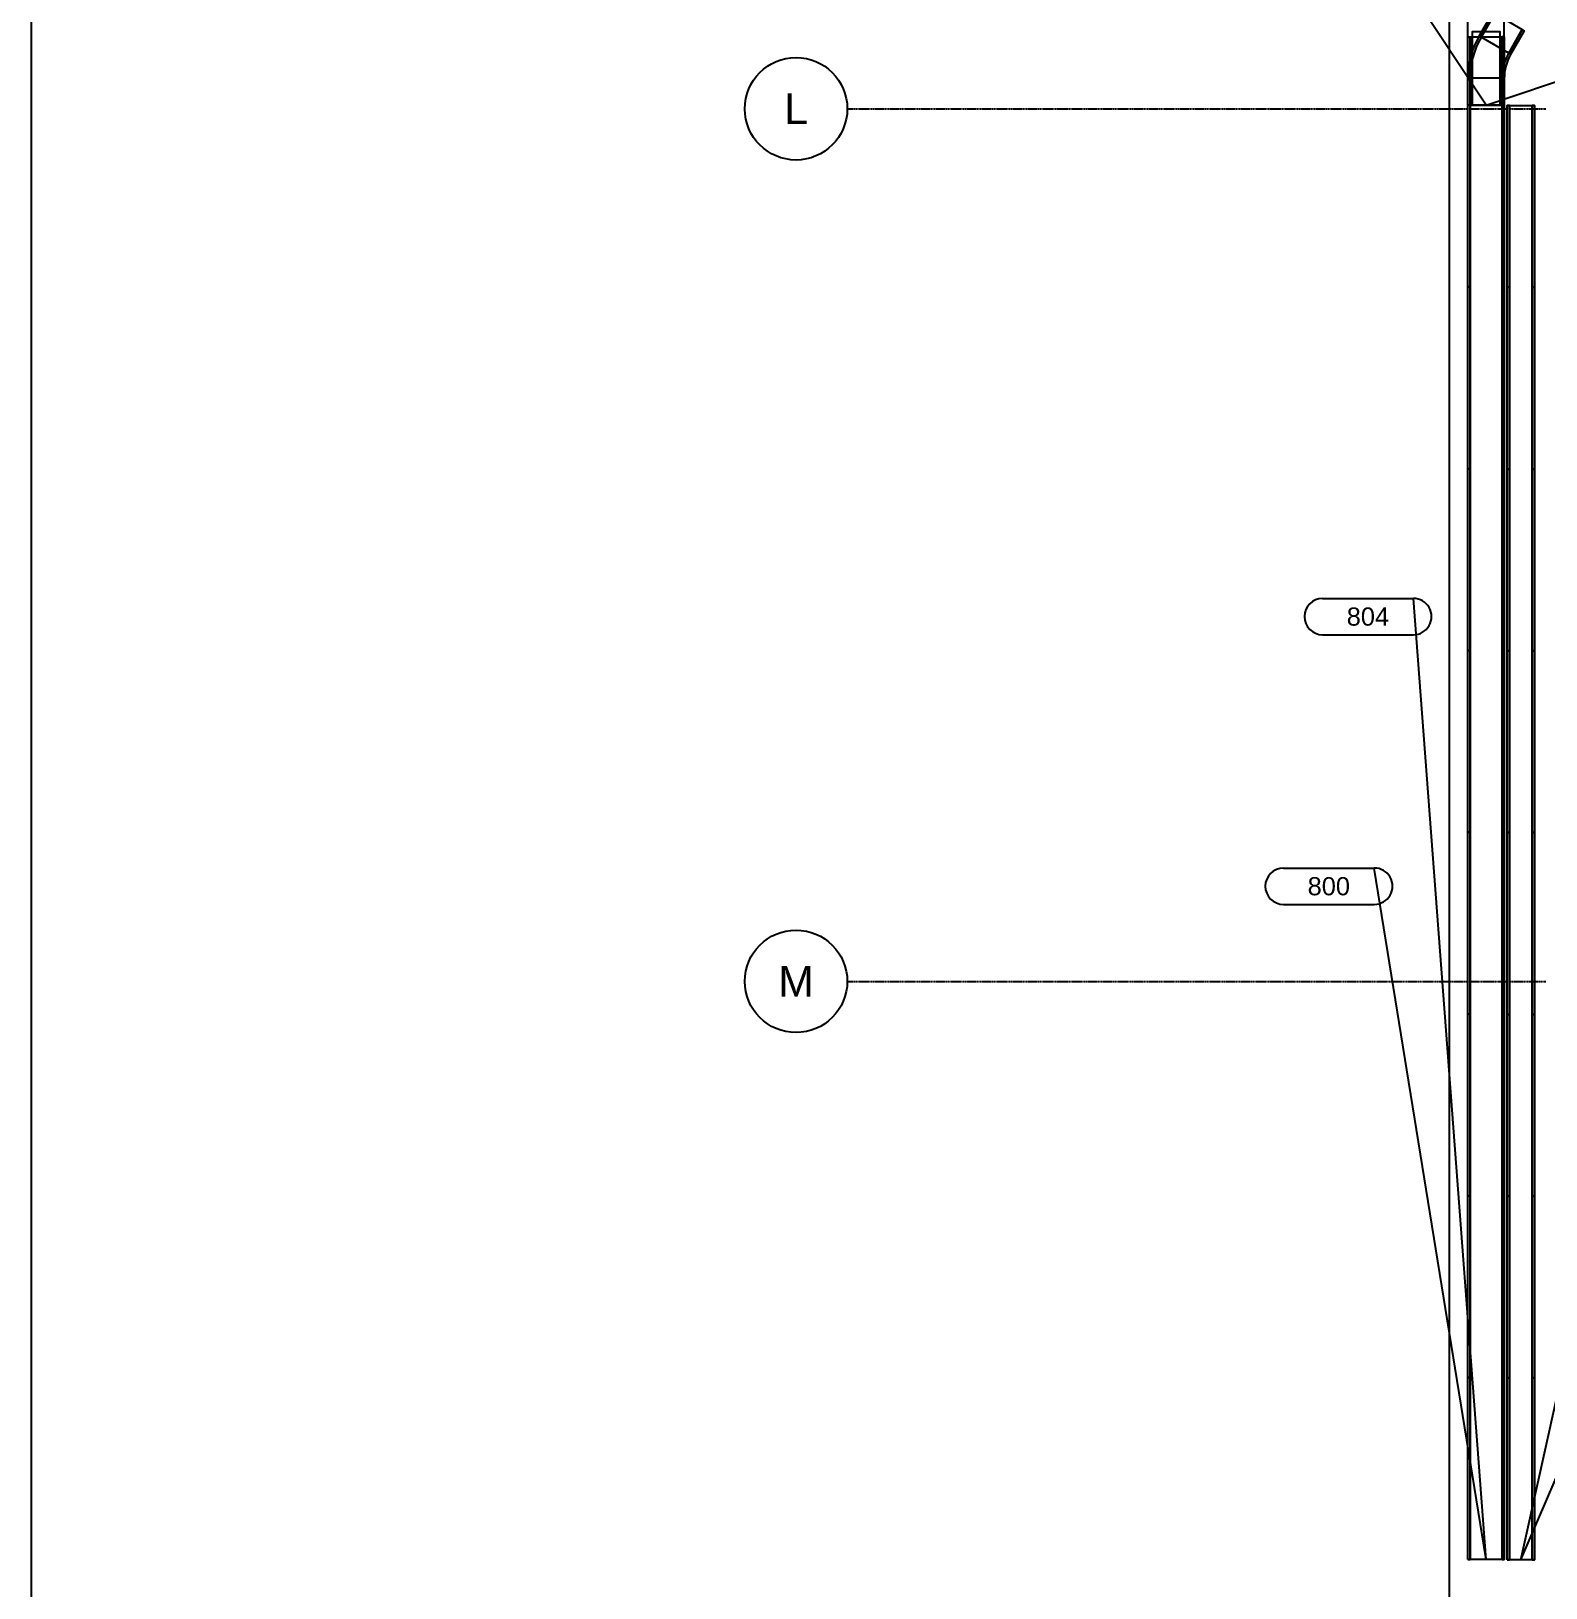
# Model space of a CAD drawing. Header units: inches. Extents: x -21257 to 11444, y 0 to 8704.
# Drawn here: x 0 to 1000, y 835 to 1863 of the extents above; entities that cross this region are included whole.
import ezdxf
from ezdxf.enums import TextEntityAlignment as Align

# ---------------------------------------------------------------- set-up
doc = ezdxf.new("R2010")
doc.units = ezdxf.units.IN
doc.header["$MEASUREMENT"] = 0
doc.linetypes.add('CENTER2', pattern=[1.125, 0.75, -0.125, 0.125, -0.125])
for name, color, linetype in [('800-CONV-LAYOUT', 54, 'Continuous'), ('800-CONV-LAYOUT-UPPER', 54, 'Continuous'), ('800-CONV-NUMBERS', 54, 'Continuous'), ('Bldg_Cline', 8, 'CENTER2'), ('Bldg_Colnum', 8, 'Continuous'), ('ECT_PAGE_FRAM', 7, 'Continuous')]:
    doc.layers.add(name, color=color, linetype=linetype)
doc.styles.add('Fortna', font='arial.ttf', dxfattribs={"height": 0.09375})
doc.styles.get("Standard").update_dxf_attribs({"font": 'helvl.shx'})

# ---------------------------------------------------------------- blocks, each defined once
blk = doc.blocks.new('DCBLOCK')
at = {"linetype": 'Continuous'}
for p, q in [((-0.625, 0), (0, 0)), ((-0.625, -0.25), (0, -0.25))]:
    blk.add_line(p, q, dxfattribs=at)
for centre, start, end in [((-0.625, -0.125), 90, 269.9999), ((0, -0.125), 269.9999, 90)]:
    blk.add_arc(centre, 0.125, start, end)
blk.add_attdef('FORTNAITEM', text='', height=0.125).set_placement((-0.313, -0.125), align=Align.MIDDLE_CENTER)
at = {"flags": 1}
blk.add_attdef('SERIALNUM', (-0.625, -0.344), '', height=0.125, dxfattribs=at)
blk = doc.blocks.new('Colnum')
blk.add_circle((0, 0), 0.1566)
at = {"style": 'Fortna'}
blk.add_attdef('1', text='', height=0.0938, dxfattribs=at).set_placement((0, 0), align=Align.MIDDLE)
blk = doc.blocks.new('Promise-US15-100330-00-10-003 Bldg Colums')
at = {"layer": 'Bldg_Cline'}
for p, q in [((-389.3, 1296), (72, 1296)), ((-389.3, 720), (72, 720))]:
    blk.add_line(p, q, dxfattribs=at)
at = {"layer": 'Bldg_Colnum'}
blk.add_line((8, 7709.9), (8, 8), dxfattribs=at)
at = {"layer": 'Bldg_Colnum', "xscale": 216, "yscale": 216, "zscale": 216}
for p, values in [((-423.1, 1296), {'1': 'L'}), ((-423.1, 720), {'1': 'M'})]:
    blk.add_blockref('Colnum', p, dxfattribs=at).add_auto_attribs(values)

msp = doc.modelspace()

# ---------------------------------------------------------------- linework, layer by layer
at = {"layer": '800-CONV-LAYOUT'}
for p, q in [((948.6, 1858.9), (948.6, 1870.3)), ((972.6, 1858.9, -31.2), (972.6, 1870.3, -31.2))]:
    msp.add_line(p, q, dxfattribs=at)
at = {"layer": '800-CONV-LAYOUT', "linetype": 'Continuous'}
for p, q in [((948.6, 1858.9, 30), (950.1, 1858.9, 30)), ((948.6, 1858.9, 23.5), (950.1, 1858.9, 23.5)), ((950.1, 1858.9, 23.5), (950.1, 1858.9, 30)), ((972.6, 1858.9, 30), (971.1, 1858.9, 30)), ((971.1, 1858.9, 30), (971.1, 1858.9, 23.5)), ((971.1, 1858.9, 23.5), (972.6, 1858.9, 23.5)), ((948.6, 1813.9, 30), (950.1, 1813.9, 30)), ((950.1, 1813.9, 23.5), (948.6, 1813.9, 23.5)), ((948.6, 1813.9, 23.5), (950.1, 1813.9, 23.5)), ((948.6, 1813.9, 30), (950.1, 1813.9, 30)), ((950.1, 1813.9, 30), (950.1, 1813.9, 23.5)), ((950.1, 1813.9, 23.5), (950.1, 1813.9, 30)), ((971.1, 1813.9, 30), (972.6, 1813.9, 30)), ((971.1, 1813.9, 30), (971.1, 1813.9, 23.5)), ((971.1, 1813.9, 23.5), (972.6, 1813.9, 23.5)), ((971.1, 1813.9, 23.5), (972.6, 1813.9, 23.5)), ((971.1, 1813.9, 30), (971.1, 1813.9, 23.5)), ((972.6, 1813.9, 30), (971.1, 1813.9, 30)), ((950.1, 1693.9, 23.5), (948.6, 1693.9, 23.5)), ((948.6, 1693.9, 30), (950.1, 1693.9, 30)), ((950.1, 1693.9, 30), (950.1, 1693.9, 23.5)), ((971.1, 1693.9, 23.5), (972.6, 1693.9, 23.5)), ((971.1, 1693.9, 30), (971.1, 1693.9, 23.5)), ((971.1, 1693.9, 30), (972.6, 1693.9, 30)), ((950.1, 1573.9, 23.5), (948.6, 1573.9, 23.5)), ((948.6, 1573.9, 30), (950.1, 1573.9, 30)), ((950.1, 1573.9, 30), (950.1, 1573.9, 23.5)), ((971.1, 1573.9, 23.5), (972.6, 1573.9, 23.5)), ((971.1, 1573.9, 30), (971.1, 1573.9, 23.5)), ((971.1, 1573.9, 30), (972.6, 1573.9, 30)), ((950.1, 1453.9, 23.5), (948.6, 1453.9, 23.5)), ((948.6, 1453.9, 30), (950.1, 1453.9, 30)), ((950.1, 1453.9, 30), (950.1, 1453.9, 23.5)), ((971.1, 1453.9, 23.5), (972.6, 1453.9, 23.5)), ((971.1, 1453.9, 30), (971.1, 1453.9, 23.5)), ((971.1, 1453.9, 30), (972.6, 1453.9, 30)), ((950.1, 1333.9, 23.5), (948.6, 1333.9, 23.5)), ((948.6, 1333.9, 30), (950.1, 1333.9, 30)), ((950.1, 1333.9, 30), (950.1, 1333.9, 23.5)), ((971.1, 1333.9, 23.5), (972.6, 1333.9, 23.5)), ((971.1, 1333.9, 30), (971.1, 1333.9, 23.5)), ((971.1, 1333.9, 30), (972.6, 1333.9, 30)), ((950.1, 1213.9, 23.5), (948.6, 1213.9, 23.5)), ((948.6, 1213.9, 30), (950.1, 1213.9, 30)), ((950.1, 1213.9, 30), (950.1, 1213.9, 23.5)), ((971.1, 1213.9, 23.5), (972.6, 1213.9, 23.5)), ((971.1, 1213.9, 30), (971.1, 1213.9, 23.5)), ((971.1, 1213.9, 30), (972.6, 1213.9, 30)), ((950.1, 1093.9, 23.5), (948.6, 1093.9, 23.5)), ((948.6, 1093.9, 30), (950.1, 1093.9, 30)), ((950.1, 1093.9, 30), (950.1, 1093.9, 23.5)), ((971.1, 1093.9, 23.5), (972.6, 1093.9, 23.5)), ((971.1, 1093.9, 30), (971.1, 1093.9, 23.5)), ((971.1, 1093.9, 30), (972.6, 1093.9, 30)), ((948.6, 973.9, 30), (950.1, 973.9, 30)), ((950.1, 973.9, 23.5), (948.6, 973.9, 23.5)), ((950.1, 973.9, 30), (950.1, 973.9, 23.5)), ((971.1, 973.9, 30), (972.6, 973.9, 30)), ((971.1, 973.9, 30), (971.1, 973.9, 23.5)), ((971.1, 973.9, 23.5), (972.6, 973.9, 23.5)), ((948.6, 853.9, 30), (950.1, 853.9, 30)), ((950.1, 853.9, 23.5), (948.6, 853.9, 23.5)), ((950.1, 853.9, 30), (950.1, 853.9, 23.5)), ((971.1, 853.9, 30), (972.6, 853.9, 30)), ((971.1, 853.9, 30), (971.1, 853.9, 23.5)), ((971.1, 853.9, 23.5), (972.6, 853.9, 23.5))]:
    msp.add_line(p, q, dxfattribs=at)
at = {"layer": '800-CONV-LAYOUT'}
for points in [[(951.6, 1813.9, 30), (951.6, 1862.4, 30), (969.6, 1862.4, 30), (969.6, 1813.9, 30)], [(948.6, 1813.9, 30), (948.6, 1858.9, 30), (950.1, 1858.9, 30), (950.1, 1813.9, 30)], [(948.6, 1813.9, 23.5), (948.6, 1858.9, 23.5), (950.1, 1858.9, 23.5), (950.1, 1813.9, 23.5)], [(950.1, 1813.9, 30), (950.1, 1858.9, 30), (950.1, 1858.9, 23.5), (950.1, 1813.9, 23.5)], [(950.1, 1813.9, 30), (950.1, 1858.9, 30), (971.1, 1858.9, 30), (971.1, 1813.9, 30)], [(971.1, 1813.9, 30), (971.1, 1858.9, 30), (972.6, 1858.9, 30), (972.6, 1813.9, 30)], [(971.1, 1813.9, 23.5), (971.1, 1858.9, 23.5), (972.6, 1858.9, 23.5), (972.6, 1813.9, 23.5)], [(971.1, 1813.9, 30), (971.1, 1858.9, 30), (971.1, 1858.9, 23.5), (971.1, 1813.9, 23.5)], [(948.6, 853.9, 30), (948.6, 1813.9, 30), (950.1, 1813.9, 30), (950.1, 853.9, 30)], [(948.6, 853.9, 23.5), (948.6, 1813.9, 23.5), (950.1, 1813.9, 23.5), (950.1, 853.9, 23.5)], [(950.1, 853.9, 30), (950.1, 1813.9, 30), (950.1, 1813.9, 23.5), (950.1, 853.9, 23.5)], [(950.1, 853.9, 30), (950.1, 1813.9, 30), (971.1, 1813.9, 30), (971.1, 853.9, 30)], [(971.1, 853.9, 30), (971.1, 1813.9, 30), (972.6, 1813.9, 30), (972.6, 853.9, 30)], [(971.1, 853.9, 23.5), (971.1, 1813.9, 23.5), (972.6, 1813.9, 23.5), (972.6, 853.9, 23.5)], [(971.1, 853.9, 30), (971.1, 1813.9, 30), (971.1, 1813.9, 23.5), (971.1, 853.9, 23.5)], [(974.6, 853.7, 30), (974.6, 1813.7, 30), (976.1, 1813.7, 30), (976.1, 853.7, 30)], [(974.6, 853.7, 26.5), (974.6, 1813.7, 26.5), (976.1, 1813.7, 26.5), (976.1, 853.7, 26.5)], [(974.6, 1813.7, 30), (974.6, 1813.7, 26.5), (976.1, 1813.7, 26.5), (976.1, 1813.7, 30)], [(976.1, 853.7, 30), (976.1, 1813.7, 30), (976.1, 1813.7, 26.5), (976.1, 853.7, 26.5)], [(976.1, 853.7, 30), (976.1, 1813.7, 30), (991.1, 1813.7, 30), (991.1, 853.7, 30)], [(991.1, 853.7, 30), (991.1, 1813.7, 30), (992.6, 1813.7, 30), (992.6, 853.7, 30)], [(991.1, 853.7, 26.5), (991.1, 1813.7, 26.5), (992.6, 1813.7, 26.5), (992.6, 853.7, 26.5)], [(991.1, 853.7, 30), (991.1, 1813.7, 30), (991.1, 1813.7, 26.5), (991.1, 853.7, 26.5)], [(992.6, 1813.7, 30), (991.1, 1813.7, 30), (991.1, 1813.7, 26.5), (992.6, 1813.7, 26.5)], [(974.6, 1693.7, 30), (974.6, 1693.7, 26.5), (976.1, 1693.7, 26.5), (976.1, 1693.7, 30)], [(991.1, 1693.7, 30), (991.1, 1693.7, 26.5), (992.6, 1693.7, 26.5), (992.6, 1693.7, 30)], [(974.6, 1573.7, 30), (974.6, 1573.7, 26.5), (976.1, 1573.7, 26.5), (976.1, 1573.7, 30)], [(991.1, 1573.7, 30), (991.1, 1573.7, 26.5), (992.6, 1573.7, 26.5), (992.6, 1573.7, 30)], [(974.6, 1453.7, 30), (974.6, 1453.7, 26.5), (976.1, 1453.7, 26.5), (976.1, 1453.7, 30)], [(991.1, 1453.7, 30), (991.1, 1453.7, 26.5), (992.6, 1453.7, 26.5), (992.6, 1453.7, 30)], [(974.6, 1333.7, 30), (974.6, 1333.7, 26.5), (976.1, 1333.7, 26.5), (976.1, 1333.7, 30)], [(991.1, 1333.7, 30), (991.1, 1333.7, 26.5), (992.6, 1333.7, 26.5), (992.6, 1333.7, 30)], [(974.6, 1213.7, 30), (974.6, 1213.7, 26.5), (976.1, 1213.7, 26.5), (976.1, 1213.7, 30)], [(991.1, 1213.7, 30), (991.1, 1213.7, 26.5), (992.6, 1213.7, 26.5), (992.6, 1213.7, 30)], [(974.6, 1093.7, 30), (974.6, 1093.7, 26.5), (976.1, 1093.7, 26.5), (976.1, 1093.7, 30)], [(991.1, 1093.7, 30), (991.1, 1093.7, 26.5), (992.6, 1093.7, 26.5), (992.6, 1093.7, 30)], [(974.6, 973.7, 30), (974.6, 973.7, 26.5), (976.1, 973.7, 26.5), (976.1, 973.7, 30)], [(991.1, 973.7, 30), (991.1, 973.7, 26.5), (992.6, 973.7, 26.5), (992.6, 973.7, 30)], [(974.6, 853.7, 30), (974.6, 853.7, 26.5), (976.1, 853.7, 26.5), (976.1, 853.7, 30)], [(991.1, 853.7, 30), (991.1, 853.7, 26.5), (992.6, 853.7, 26.5), (992.6, 853.7, 30)]]:
    msp.add_3dface(points, dxfattribs=at)
at = {"layer": '800-CONV-LAYOUT', "invisible_edges": 15}
for points in [[(951.8, 1850.5, 138), (950.4, 1845.7, 138), (951.8, 1845.3, 138), (953.2, 1850, 138)], [(951.8, 1850.5, 128.5), (950.4, 1845.7, 128.5), (951.8, 1845.3, 128.5), (953.2, 1850, 128.5)], [(951.8, 1850.5, 138), (950.4, 1845.7, 138), (951.8, 1845.3, 138), (953.2, 1850, 138)], [(951.8, 1850.5, 128.5), (950.4, 1845.7, 128.5), (951.8, 1845.3, 128.5), (953.2, 1850, 128.5)], [(953.7, 1855, 138), (951.8, 1850.5, 138), (953.2, 1850, 138), (955, 1854.4, 138)], [(953.7, 1855, 128.5), (951.8, 1850.5, 128.5), (953.2, 1850, 128.5), (955, 1854.4, 128.5)], [(953.7, 1855, 138), (951.8, 1850.5, 138), (953.2, 1850, 138), (955, 1854.4, 138)], [(953.7, 1855, 128.5), (951.8, 1850.5, 128.5), (953.2, 1850, 128.5), (955, 1854.4, 128.5)], [(973, 1842.9, 138), (972.1, 1840.1, 138), (951.8, 1845.3, 138), (953.2, 1850, 138)], [(973, 1842.9, 138), (972.1, 1840.1, 138), (951.8, 1845.3, 138), (953.2, 1850, 138)], [(974.1, 1845.6, 138), (973, 1842.9, 138), (953.2, 1850, 138), (955, 1854.4, 138)], [(974.1, 1845.6, 138), (973, 1842.9, 138), (953.2, 1850, 138), (955, 1854.4, 138)], [(956, 1859.4, 138), (953.7, 1855, 138), (955, 1854.4, 138), (957.3, 1858.7, 138)], [(956, 1859.4, 128.5), (953.7, 1855, 128.5), (955, 1854.4, 128.5), (957.3, 1858.7, 128.5)], [(956, 1859.4, 138), (953.7, 1855, 138), (955, 1854.4, 138), (957.3, 1858.7, 138)], [(956, 1859.4, 128.5), (953.7, 1855, 128.5), (955, 1854.4, 128.5), (957.3, 1858.7, 128.5)], [(975.5, 1848.2, 138), (974.1, 1845.6, 138), (955, 1854.4, 138), (957.3, 1858.7, 138)], [(975.5, 1848.2, 138), (974.1, 1845.6, 138), (955, 1854.4, 138), (957.3, 1858.7, 138)], [(949.3, 1840.9, 138), (948.7, 1835.9, 138), (950.2, 1835.8, 138), (950.8, 1840.6, 138)], [(949.3, 1840.9, 128.5), (948.7, 1835.9, 128.5), (950.2, 1835.8, 128.5), (950.8, 1840.6, 128.5)], [(949.3, 1840.9, 138), (948.7, 1835.9, 138), (950.2, 1835.8, 138), (950.8, 1840.6, 138)], [(949.3, 1840.9, 128.5), (948.7, 1835.9, 128.5), (950.2, 1835.8, 128.5), (950.8, 1840.6, 128.5)], [(950.4, 1845.7, 138), (949.3, 1840.9, 138), (950.8, 1840.6, 138), (951.8, 1845.3, 138)], [(950.4, 1845.7, 128.5), (949.3, 1840.9, 128.5), (950.8, 1840.6, 128.5), (951.8, 1845.3, 128.5)], [(950.4, 1845.7, 138), (949.3, 1840.9, 138), (950.8, 1840.6, 138), (951.8, 1845.3, 138)], [(950.4, 1845.7, 128.5), (949.3, 1840.9, 128.5), (950.8, 1840.6, 128.5), (951.8, 1845.3, 128.5)], [(971.5, 1837.2, 138), (971.2, 1834.3, 138), (950.2, 1835.8, 138), (950.8, 1840.6, 138)], [(971.5, 1837.2, 138), (971.2, 1834.3, 138), (950.2, 1835.8, 138), (950.8, 1840.6, 138)], [(972.1, 1840.1, 138), (971.5, 1837.2, 138), (950.8, 1840.6, 138), (951.8, 1845.3, 138)], [(972.1, 1840.1, 138), (971.5, 1837.2, 138), (950.8, 1840.6, 138), (951.8, 1845.3, 138)], [(973.6, 1839.7, 138), (973, 1837, 138), (971.5, 1837.2, 138), (972.1, 1840.1, 138)], [(973.6, 1839.7, 128.5), (973, 1837, 128.5), (971.5, 1837.2, 128.5), (972.1, 1840.1, 128.5)], [(973.6, 1839.7, 138), (973, 1837, 138), (971.5, 1837.2, 138), (972.1, 1840.1, 138)], [(973.6, 1839.7, 128.5), (973, 1837, 128.5), (971.5, 1837.2, 128.5), (972.1, 1840.1, 128.5)], [(974.4, 1842.4, 138), (973.6, 1839.7, 138), (972.1, 1840.1, 138), (973, 1842.9, 138)], [(974.4, 1842.4, 128.5), (973.6, 1839.7, 128.5), (972.1, 1840.1, 128.5), (973, 1842.9, 128.5)], [(974.4, 1842.4, 138), (973.6, 1839.7, 138), (972.1, 1840.1, 138), (973, 1842.9, 138)], [(974.4, 1842.4, 128.5), (973.6, 1839.7, 128.5), (972.1, 1840.1, 128.5), (973, 1842.9, 128.5)], [(975.5, 1845, 138), (974.4, 1842.4, 138), (973, 1842.9, 138), (974.1, 1845.6, 138)], [(975.5, 1845, 128.5), (974.4, 1842.4, 128.5), (973, 1842.9, 128.5), (974.1, 1845.6, 128.5)], [(975.5, 1845, 138), (974.4, 1842.4, 138), (973, 1842.9, 138), (974.1, 1845.6, 138)], [(975.5, 1845, 128.5), (974.4, 1842.4, 128.5), (973, 1842.9, 128.5), (974.1, 1845.6, 128.5)], [(976.8, 1847.4, 138), (975.5, 1845, 138), (974.1, 1845.6, 138), (975.5, 1848.2, 138)], [(976.8, 1847.4, 128.5), (975.5, 1845, 128.5), (974.1, 1845.6, 128.5), (975.5, 1848.2, 128.5)], [(976.8, 1847.4, 138), (975.5, 1845, 138), (974.1, 1845.6, 138), (975.5, 1848.2, 138)], [(976.8, 1847.4, 128.5), (975.5, 1845, 128.5), (974.1, 1845.6, 128.5), (975.5, 1848.2, 128.5)], [(948.7, 1835.9, 138), (948.6, 1831, 138), (950.1, 1831, 138), (950.2, 1835.8, 138)], [(948.7, 1835.9, 128.5), (948.6, 1831, 128.5), (950.1, 1831, 128.5), (950.2, 1835.8, 128.5)], [(971.2, 1834.3, 138), (971.1, 1831.4, 138), (950.1, 1831, 138), (950.2, 1835.8, 138)], [(972.7, 1834.2, 138), (972.6, 1831.4, 138), (971.1, 1831.4, 138), (971.2, 1834.3, 138)], [(972.7, 1834.2, 128.5), (972.6, 1831.4, 128.5), (971.1, 1831.4, 128.5), (971.2, 1834.3, 128.5)], [(973, 1837, 138), (972.7, 1834.2, 138), (971.2, 1834.3, 138), (971.5, 1837.2, 138)], [(973, 1837, 128.5), (972.7, 1834.2, 128.5), (971.2, 1834.3, 128.5), (971.5, 1837.2, 128.5)], [(973, 1837, 138), (972.7, 1834.2, 138), (971.2, 1834.3, 138), (971.5, 1837.2, 138)], [(973, 1837, 128.5), (972.7, 1834.2, 128.5), (971.2, 1834.3, 128.5), (971.5, 1837.2, 128.5)]]:
    msp.add_3dface(points, dxfattribs=at)
at = {"layer": '800-CONV-LAYOUT-UPPER', "linetype": 'Continuous'}
for p, q in [((957.3, 1858.7, 128.5), (956, 1859.4, 128.5)), ((956, 1859.4, 138), (957.3, 1858.7, 138)), ((957.3, 1858.7, 138), (957.3, 1858.7, 128.5)), ((975.5, 1848.2, 128.5), (976.8, 1847.4, 128.5)), ((975.5, 1848.2, 138), (975.5, 1848.2, 128.5)), ((975.5, 1848.2, 138), (976.8, 1847.4, 138)), ((948.6, 1831.9, 128.5), (950.1, 1831.9, 128.5)), ((948.6, 1831.9, 138), (950.1, 1831.9, 138)), ((950.1, 1831.9, 128.5), (950.1, 1831.9, 138)), ((971.1, 1831.9, 128.5), (972.6, 1831.9, 128.5)), ((971.1, 1831.9, 138), (971.1, 1831.9, 128.5)), ((972.6, 1831.9, 138), (971.1, 1831.9, 138)), ((950.1, 1813.9, 128.5), (948.6, 1813.9, 128.5)), ((948.6, 1813.9, 138), (950.1, 1813.9, 138)), ((948.6, 1813.9, 131.5), (950.1, 1813.9, 131.5)), ((948.6, 1813.9, 138), (950.1, 1813.9, 138)), ((950.1, 1813.9, 138), (950.1, 1813.9, 128.5)), ((950.1, 1813.9, 131.5), (950.1, 1813.9, 138)), ((971.1, 1813.9, 128.5), (972.6, 1813.9, 128.5)), ((971.1, 1813.9, 138), (971.1, 1813.9, 128.5)), ((971.1, 1813.9, 138), (972.6, 1813.9, 138)), ((971.1, 1813.9, 131.5), (972.6, 1813.9, 131.5)), ((971.1, 1813.9, 138), (971.1, 1813.9, 131.5)), ((972.6, 1813.9, 138), (971.1, 1813.9, 138)), ((950.1, 1693.9, 131.5), (948.6, 1693.9, 131.5)), ((948.6, 1693.9, 138), (950.1, 1693.9, 138)), ((950.1, 1693.9, 138), (950.1, 1693.9, 131.5)), ((971.1, 1693.9, 131.5), (972.6, 1693.9, 131.5)), ((971.1, 1693.9, 138), (971.1, 1693.9, 131.5)), ((971.1, 1693.9, 138), (972.6, 1693.9, 138)), ((950.1, 1573.9, 131.5), (948.6, 1573.9, 131.5)), ((948.6, 1573.9, 138), (950.1, 1573.9, 138)), ((950.1, 1573.9, 138), (950.1, 1573.9, 131.5)), ((971.1, 1573.9, 131.5), (972.6, 1573.9, 131.5)), ((971.1, 1573.9, 138), (971.1, 1573.9, 131.5)), ((971.1, 1573.9, 138), (972.6, 1573.9, 138)), ((950.1, 1453.9, 131.5), (948.6, 1453.9, 131.5)), ((948.6, 1453.9, 138), (950.1, 1453.9, 138)), ((950.1, 1453.9, 138), (950.1, 1453.9, 131.5)), ((971.1, 1453.9, 131.5), (972.6, 1453.9, 131.5)), ((971.1, 1453.9, 138), (971.1, 1453.9, 131.5)), ((971.1, 1453.9, 138), (972.6, 1453.9, 138)), ((950.1, 1333.9, 131.5), (948.6, 1333.9, 131.5)), ((948.6, 1333.9, 138), (950.1, 1333.9, 138)), ((950.1, 1333.9, 138), (950.1, 1333.9, 131.5)), ((971.1, 1333.9, 131.5), (972.6, 1333.9, 131.5)), ((971.1, 1333.9, 138), (971.1, 1333.9, 131.5)), ((971.1, 1333.9, 138), (972.6, 1333.9, 138)), ((950.1, 1213.9, 131.5), (948.6, 1213.9, 131.5)), ((948.6, 1213.9, 138), (950.1, 1213.9, 138)), ((950.1, 1213.9, 138), (950.1, 1213.9, 131.5)), ((971.1, 1213.9, 131.5), (972.6, 1213.9, 131.5)), ((971.1, 1213.9, 138), (971.1, 1213.9, 131.5)), ((971.1, 1213.9, 138), (972.6, 1213.9, 138)), ((950.1, 1093.9, 131.5), (948.6, 1093.9, 131.5)), ((948.6, 1093.9, 138), (950.1, 1093.9, 138)), ((950.1, 1093.9, 138), (950.1, 1093.9, 131.5)), ((971.1, 1093.9, 131.5), (972.6, 1093.9, 131.5)), ((971.1, 1093.9, 138), (971.1, 1093.9, 131.5)), ((971.1, 1093.9, 138), (972.6, 1093.9, 138)), ((948.6, 973.9, 138), (950.1, 973.9, 138)), ((950.1, 973.9, 131.5), (948.6, 973.9, 131.5)), ((950.1, 973.9, 138), (950.1, 973.9, 131.5)), ((971.1, 973.9, 138), (972.6, 973.9, 138)), ((971.1, 973.9, 138), (971.1, 973.9, 131.5)), ((971.1, 973.9, 131.5), (972.6, 973.9, 131.5)), ((948.6, 853.9, 138), (950.1, 853.9, 138)), ((950.1, 853.9, 131.5), (948.6, 853.9, 131.5)), ((950.1, 853.9, 138), (950.1, 853.9, 131.5)), ((971.1, 853.9, 138), (972.6, 853.9, 138)), ((971.1, 853.9, 138), (971.1, 853.9, 131.5)), ((971.1, 853.9, 131.5), (972.6, 853.9, 131.5))]:
    msp.add_line(p, q, dxfattribs=at)
at = {"layer": '800-CONV-LAYOUT-UPPER'}
for centre, radius in [((1003.6, 1831.9, 128.5), 55), ((1003.6, 1831.9, 138), 55), ((1003.6, 1831.9, 128.5), 53.5), ((1003.6, 1831.9, 138), 53.5), ((1003.6, 1831.9, 128.5), 32.5), ((1003.6, 1831.9, 138), 32.5), ((1003.6, 1831.9, 128.5), 31), ((1003.6, 1831.9, 138), 31)]:
    msp.add_arc(centre, radius, 150, 181, dxfattribs=at)
for points in [[(956, 1859.4, 128.5), (965, 1875, 128.5), (966.3, 1874.3, 128.5), (957.3, 1858.7, 128.5)], [(956, 1859.4, 138), (965, 1875, 138), (966.3, 1874.3, 138), (957.3, 1858.7, 138)], [(957.3, 1858.7, 138), (966.3, 1874.3, 138), (984.5, 1863.8, 138), (975.5, 1848.2, 138)], [(957.3, 1858.7, 138), (966.3, 1874.3, 138), (966.3, 1874.3, 128.5), (957.3, 1858.7, 128.5)], [(975.5, 1848.2, 138), (984.5, 1863.8, 138), (984.5, 1863.8, 128.5), (975.5, 1848.2, 128.5)], [(975.5, 1848.2, 128.5), (984.5, 1863.8, 128.5), (985.8, 1863, 128.5), (976.8, 1847.4, 128.5)], [(975.5, 1848.2, 138), (984.5, 1863.8, 138), (985.8, 1863, 138), (976.8, 1847.4, 138)], [(948.6, 1813.9, 128.5), (948.6, 1831.9, 128.5), (950.1, 1831.9, 128.5), (950.1, 1813.9, 128.5)], [(948.6, 1813.9, 138), (948.6, 1831.9, 138), (950.1, 1831.9, 138), (950.1, 1813.9, 138)], [(950.1, 1813.9, 138), (950.1, 1831.9, 138), (971.1, 1831.9, 138), (971.1, 1813.9, 138)], [(950.1, 1813.9, 138), (950.1, 1831.9, 138), (950.1, 1831.9, 128.5), (950.1, 1813.9, 128.5)], [(971.1, 1813.9, 138), (971.1, 1831.9, 138), (971.1, 1831.9, 128.5), (971.1, 1813.9, 128.5)], [(971.1, 1813.9, 128.5), (971.1, 1831.9, 128.5), (972.6, 1831.9, 128.5), (972.6, 1813.9, 128.5)], [(971.1, 1813.9, 138), (971.1, 1831.9, 138), (972.6, 1831.9, 138), (972.6, 1813.9, 138)], [(948.6, 853.9, 138), (948.6, 1813.9, 138), (950.1, 1813.9, 138), (950.1, 853.9, 138)], [(948.6, 853.9, 131.5), (948.6, 1813.9, 131.5), (950.1, 1813.9, 131.5), (950.1, 853.9, 131.5)], [(950.1, 853.9, 138), (950.1, 1813.9, 138), (950.1, 1813.9, 131.5), (950.1, 853.9, 131.5)], [(950.1, 853.9, 138), (950.1, 1813.9, 138), (971.1, 1813.9, 138), (971.1, 853.9, 138)], [(971.1, 853.9, 138), (971.1, 1813.9, 138), (972.6, 1813.9, 138), (972.6, 853.9, 138)], [(971.1, 853.9, 131.5), (971.1, 1813.9, 131.5), (972.6, 1813.9, 131.5), (972.6, 853.9, 131.5)], [(971.1, 853.9, 138), (971.1, 1813.9, 138), (971.1, 1813.9, 131.5), (971.1, 853.9, 131.5)], [(974.6, 853.7, 138), (974.6, 1813.7, 138), (976.1, 1813.7, 138), (976.1, 853.7, 138)], [(974.6, 853.7, 134.5), (974.6, 1813.7, 134.5), (976.1, 1813.7, 134.5), (976.1, 853.7, 134.5)], [(974.6, 1813.7, 138), (974.6, 1813.7, 134.5), (976.1, 1813.7, 134.5), (976.1, 1813.7, 138)], [(976.1, 853.7, 138), (976.1, 1813.7, 138), (976.1, 1813.7, 134.5), (976.1, 853.7, 134.5)], [(976.1, 853.7, 138), (976.1, 1813.7, 138), (991.1, 1813.7, 138), (991.1, 853.7, 138)], [(991.1, 853.7, 138), (991.1, 1813.7, 138), (992.6, 1813.7, 138), (992.6, 853.7, 138)], [(991.1, 853.7, 134.5), (991.1, 1813.7, 134.5), (992.6, 1813.7, 134.5), (992.6, 853.7, 134.5)], [(991.1, 853.7, 138), (991.1, 1813.7, 138), (991.1, 1813.7, 134.5), (991.1, 853.7, 134.5)], [(992.6, 1813.7, 138), (991.1, 1813.7, 138), (991.1, 1813.7, 134.5), (992.6, 1813.7, 134.5)], [(974.6, 1693.7, 138), (974.6, 1693.7, 134.5), (976.1, 1693.7, 134.5), (976.1, 1693.7, 138)], [(991.1, 1693.7, 138), (991.1, 1693.7, 134.5), (992.6, 1693.7, 134.5), (992.6, 1693.7, 138)], [(974.6, 1573.7, 138), (974.6, 1573.7, 134.5), (976.1, 1573.7, 134.5), (976.1, 1573.7, 138)], [(991.1, 1573.7, 138), (991.1, 1573.7, 134.5), (992.6, 1573.7, 134.5), (992.6, 1573.7, 138)], [(974.6, 1453.7, 138), (974.6, 1453.7, 134.5), (976.1, 1453.7, 134.5), (976.1, 1453.7, 138)], [(991.1, 1453.7, 138), (991.1, 1453.7, 134.5), (992.6, 1453.7, 134.5), (992.6, 1453.7, 138)], [(974.6, 1333.7, 138), (974.6, 1333.7, 134.5), (976.1, 1333.7, 134.5), (976.1, 1333.7, 138)], [(991.1, 1333.7, 138), (991.1, 1333.7, 134.5), (992.6, 1333.7, 134.5), (992.6, 1333.7, 138)], [(974.6, 1213.7, 138), (974.6, 1213.7, 134.5), (976.1, 1213.7, 134.5), (976.1, 1213.7, 138)], [(991.1, 1213.7, 138), (991.1, 1213.7, 134.5), (992.6, 1213.7, 134.5), (992.6, 1213.7, 138)], [(974.6, 1093.7, 138), (974.6, 1093.7, 134.5), (976.1, 1093.7, 134.5), (976.1, 1093.7, 138)], [(991.1, 1093.7, 138), (991.1, 1093.7, 134.5), (992.6, 1093.7, 134.5), (992.6, 1093.7, 138)], [(974.6, 973.7, 138), (974.6, 973.7, 134.5), (976.1, 973.7, 134.5), (976.1, 973.7, 138)], [(991.1, 973.7, 138), (991.1, 973.7, 134.5), (992.6, 973.7, 134.5), (992.6, 973.7, 138)], [(974.6, 853.7, 138), (974.6, 853.7, 134.5), (976.1, 853.7, 134.5), (976.1, 853.7, 138)], [(991.1, 853.7, 138), (991.1, 853.7, 134.5), (992.6, 853.7, 134.5), (992.6, 853.7, 138)]]:
    msp.add_3dface(points, dxfattribs=at)
at = {"layer": '800-CONV-NUMBERS', "linetype": 'Continuous'}
for p, q in [((960.6, 1813.9, 30), (852.8, 1976.6, 360)), ((960.6, 1813.9, 138), (1085, 1855.7, 360)), ((960.6, 853.9, 138), (912.6, 1488.3, 360)), ((960.6, 853.9, 30), (886.8, 1310.3, 360)), ((983.6, 853.7, 138), (1082.5, 1301.7, 360)), ((983.6, 853.7, 30), (1091.3, 1104.7, 360))]:
    msp.add_line(p, q, dxfattribs=at)
at = {"layer": 'ECT_PAGE_FRAM'}
msp.add_lwpolyline([(0, 0), (11264, 0), (11264, 8704), (0, 8704)], close=True, dxfattribs=at)

# ---------------------------------------------------------------- block references
msp.add_blockref('Promise-US15-100330-00-10-003 Bldg Colums', (928.1, 515.5))
at = {"layer": '800-CONV-NUMBERS', "xscale": 96, "yscale": 96, "zscale": 96}
for p, values in [((912.6, 1488.3, 360), {'FORTNAITEM': '804'}), ((886.8, 1310.3, 360), {'FORTNAITEM': '800'})]:
    msp.add_blockref('DCBLOCK', p, dxfattribs=at).add_auto_attribs(values)

doc.saveas('drawing.dxf')
